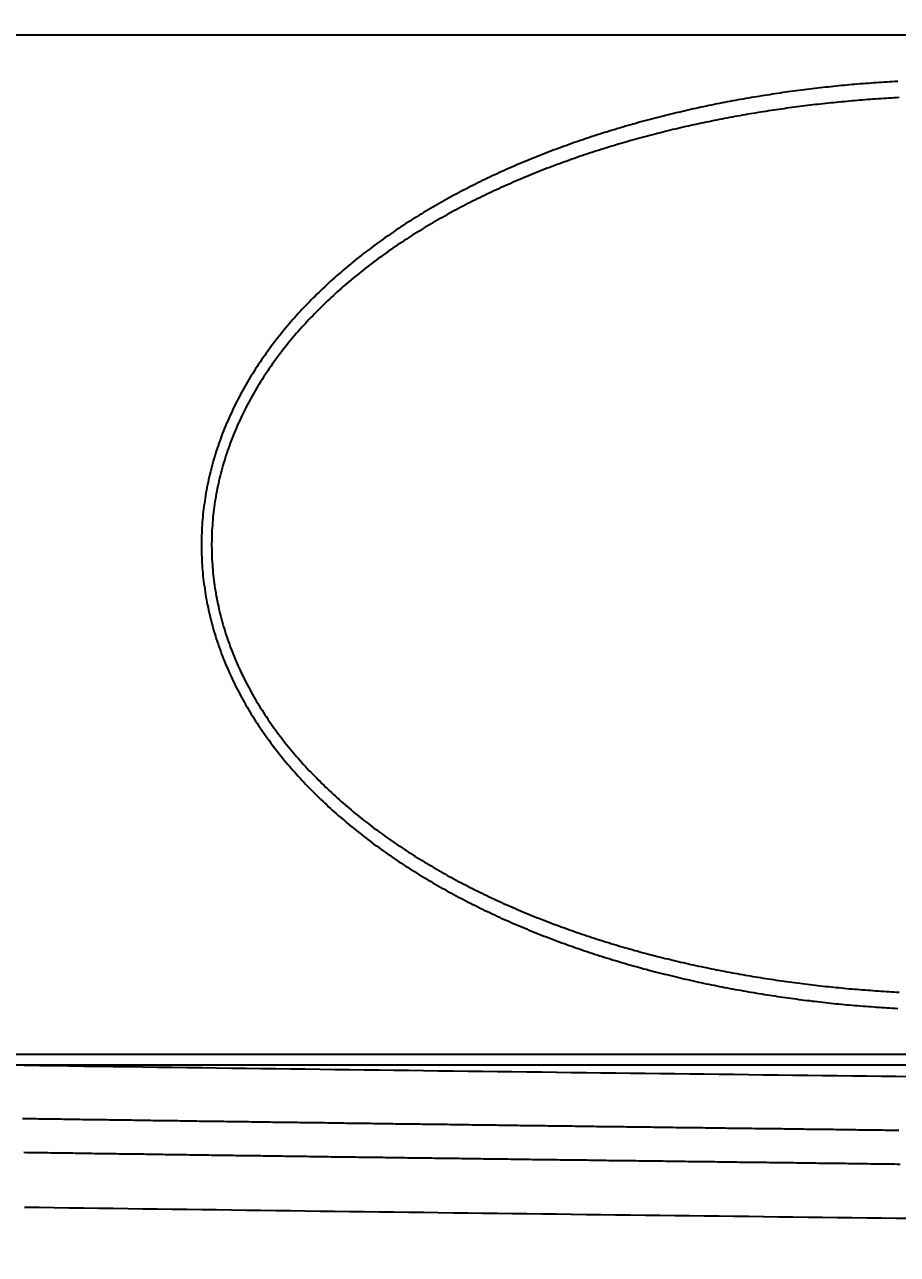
# Model space of a CAD drawing. Header units: millimetres. Extents: x 0 to 3800, y -67 to 2530.
# Drawn here: x 2312.19 to 2321.66, y 1598.87 to 1612.21 of the extents above; entities that cross this region are included whole.
import ezdxf

# ---------------------------------------------------------------- set-up
doc = ezdxf.new("R2010")
doc.units = ezdxf.units.MM
doc.layers.add('내부선 및 부속', color=4, linetype='Continuous')
doc.layers.add('치수선', color=7, linetype='Continuous')
doc.styles.add('____', font='')
doc.styles.get('____').set_extended_font_data('굴림')
doc.dimstyles.new('MSADIM', dxfattribs={"dimtxt": 33, "dimasz": 17, "dimexe": 10, "dimexo": 7.5, "dimgap": 10, "dimtad": 0, "dimtih": 1, "dimtoh": 1, "dimdec": 0, "dimzin": 1, "dimdsep": 46, "dimtxsty": '____', "dimcen": 11.25, "dimadec": 0, "dimazin": 0, "dimtfac": 1, "dimtdec": 0, "dimtix": 1, "dimtmove": 0, "dimatfit": 3, "dimfxl": 1, "dimtolj": 1, "dimtzin": 1, "dimarcsym": 0})

# ---------------------------------------------------------------- blocks, each defined once
blk = doc.blocks.new('*D52')
at = {"layer": '치수선', "color": 0, "linetype": 'Continuous', "lineweight": -2, "transparency": 16777216}
for p, q in [((2932.455, 1675.439), (2932.455, 1337.939)), ((2232.455, 1355.314), (2232.455, 1337.939)), ((2249.455, 1347.939), (2545.324, 1347.939)), ((2915.455, 1347.939), (2619.585, 1347.939))]:
    blk.add_line(p, q, dxfattribs=at)
at = {"layer": '치수선', "color": 0, "linetype": 'Continuous', "transparency": 16777216}
for points in [[(2249.455, 1350.773), (2249.455, 1345.106), (2232.455, 1347.939)], [(2915.455, 1350.773), (2915.455, 1345.106), (2932.455, 1347.939)]]:
    blk.add_solid(points, dxfattribs=at)
at = {"layer": '치수선', "color": 0, "linetype": 'Continuous', "transparency": 16777216, "insert": (2582.455, 1347.939), "char_height": 25, "attachment_point": 5, "style": '____'}
blk.add_mtext('\\A1;700', dxfattribs=at)

msp = doc.modelspace()

# ---------------------------------------------------------------- linework, layer by layer
at = {"layer": '내부선 및 부속', "linetype": 'Continuous'}
for p, q in [((2343.593, 1612.099), (2301.316, 1612.099)), ((2343.593, 1601.036), (2301.316, 1601.036)), ((2343.353, 1600.922), (2301.556, 1600.922))]:
    msp.add_line(p, q, dxfattribs=at)
at = {"layer": '내부선 및 부속', "linetype": 'Continuous', "flags": 128}
for points in [[(2321.669, 1611.597), (2321.64, 1611.595), (2321.61, 1611.593), (2321.581, 1611.592), (2321.552, 1611.59), (2321.523, 1611.588), (2321.494, 1611.586), (2321.465, 1611.584), (2321.436, 1611.582), (2321.407, 1611.58), (2321.378, 1611.578), (2321.349, 1611.576), (2321.32, 1611.574), (2321.291, 1611.571), (2321.262, 1611.569), (2321.232, 1611.567), (2321.203, 1611.564), (2321.174, 1611.562), (2321.145, 1611.559), (2321.116, 1611.556), (2321.087, 1611.554), (2321.058, 1611.551), (2321.029, 1611.548), (2321, 1611.545), (2320.971, 1611.542), (2320.942, 1611.539), (2320.913, 1611.536), (2320.884, 1611.533), (2320.855, 1611.53), (2320.826, 1611.527), (2320.797, 1611.523), (2320.768, 1611.52), (2320.74, 1611.517), (2320.711, 1611.513), (2320.682, 1611.51), (2320.653, 1611.506), (2320.624, 1611.502), (2320.595, 1611.499), (2320.566, 1611.495), (2320.537, 1611.491), (2320.508, 1611.487), (2320.479, 1611.483), (2320.451, 1611.479), (2320.422, 1611.475), (2320.393, 1611.471), (2320.364, 1611.466), (2320.335, 1611.462), (2320.306, 1611.458), (2320.278, 1611.453), (2320.249, 1611.449), (2320.22, 1611.444), (2320.191, 1611.44), (2320.162, 1611.435), (2320.134, 1611.43), (2320.105, 1611.426), (2320.076, 1611.421), (2320.047, 1611.416), (2320.019, 1611.411), (2319.99, 1611.406), (2319.961, 1611.401), (2319.933, 1611.396), (2319.904, 1611.39), (2319.875, 1611.385), (2319.847, 1611.38), (2319.818, 1611.374), (2319.789, 1611.369), (2319.761, 1611.363), (2319.732, 1611.358), (2319.704, 1611.352), (2319.675, 1611.346), (2319.646, 1611.34), (2319.618, 1611.334), (2319.589, 1611.328), (2319.561, 1611.322), (2319.561, 1611.322), (2319.532, 1611.316), (2319.504, 1611.31), (2319.475, 1611.304), (2319.447, 1611.298), (2319.418, 1611.291), (2319.39, 1611.285), (2319.362, 1611.278), (2319.333, 1611.272), (2319.305, 1611.265), (2319.276, 1611.259), (2319.248, 1611.252), (2319.22, 1611.245), (2319.191, 1611.238), (2319.163, 1611.231), (2319.135, 1611.224), (2319.107, 1611.217), (2319.078, 1611.21), (2319.05, 1611.203), (2319.022, 1611.195), (2318.994, 1611.188), (2318.966, 1611.18), (2318.937, 1611.173), (2318.909, 1611.165), (2318.881, 1611.158), (2318.853, 1611.15), (2318.825, 1611.142), (2318.797, 1611.134), (2318.769, 1611.126), (2318.741, 1611.118), (2318.713, 1611.11), (2318.685, 1611.102), (2318.657, 1611.094), (2318.629, 1611.085), (2318.601, 1611.077), (2318.573, 1611.069), (2318.545, 1611.06), (2318.517, 1611.051), (2318.49, 1611.043), (2318.462, 1611.034), (2318.434, 1611.025), (2318.406, 1611.016), (2318.378, 1611.007), (2318.351, 1610.998), (2318.323, 1610.989), (2318.295, 1610.98), (2318.268, 1610.971), (2318.24, 1610.961), (2318.213, 1610.952), (2318.185, 1610.942), (2318.157, 1610.933), (2318.13, 1610.923), (2318.102, 1610.913), (2318.075, 1610.903), (2318.048, 1610.893), (2318.02, 1610.884), (2317.993, 1610.873), (2317.965, 1610.863), (2317.938, 1610.853), (2317.911, 1610.843), (2317.884, 1610.832), (2317.856, 1610.822), (2317.829, 1610.811), (2317.802, 1610.801), (2317.775, 1610.79), (2317.748, 1610.779), (2317.721, 1610.768), (2317.694, 1610.757), (2317.667, 1610.746), (2317.64, 1610.735), (2317.613, 1610.724), (2317.586, 1610.713), (2317.559, 1610.701), (2317.532, 1610.69), (2317.506, 1610.678), (2317.479, 1610.667), (2317.452, 1610.655), (2317.426, 1610.643), (2317.399, 1610.631), (2317.372, 1610.619), (2317.346, 1610.607), (2317.319, 1610.595), (2317.293, 1610.583), (2317.266, 1610.571), (2317.24, 1610.558), (2317.214, 1610.546), (2317.187, 1610.533), (2317.161, 1610.52), (2317.135, 1610.508), (2317.109, 1610.495), (2317.083, 1610.482), (2317.057, 1610.469), (2317.031, 1610.456), (2317.005, 1610.442), (2316.979, 1610.429), (2316.953, 1610.416), (2316.927, 1610.402), (2316.901, 1610.389), (2316.875, 1610.375), (2316.85, 1610.361), (2316.824, 1610.347), (2316.824, 1610.347), (2316.798, 1610.333), (2316.773, 1610.319), (2316.747, 1610.305), (2316.722, 1610.291), (2316.696, 1610.277), (2316.671, 1610.262), (2316.646, 1610.248), (2316.621, 1610.233), (2316.595, 1610.218), (2316.57, 1610.203), (2316.545, 1610.188), (2316.52, 1610.173), (2316.495, 1610.158), (2316.47, 1610.143), (2316.446, 1610.128), (2316.421, 1610.112), (2316.396, 1610.097), (2316.371, 1610.081), (2316.347, 1610.065), (2316.322, 1610.05), (2316.298, 1610.034), (2316.274, 1610.018), (2316.249, 1610.001), (2316.225, 1609.985), (2316.201, 1609.969), (2316.177, 1609.952), (2316.153, 1609.936), (2316.129, 1609.919), (2316.105, 1609.902), (2316.081, 1609.885), (2316.057, 1609.868), (2316.034, 1609.851), (2316.01, 1609.834), (2315.986, 1609.817), (2315.963, 1609.799), (2315.94, 1609.782), (2315.916, 1609.764), (2315.893, 1609.747), (2315.87, 1609.729), (2315.847, 1609.711), (2315.824, 1609.693), (2315.801, 1609.674), (2315.778, 1609.656), (2315.755, 1609.638), (2315.733, 1609.619), (2315.71, 1609.601), (2315.688, 1609.582), (2315.666, 1609.563), (2315.643, 1609.544), (2315.621, 1609.525), (2315.599, 1609.506), (2315.577, 1609.487), (2315.555, 1609.467), (2315.533, 1609.448), (2315.512, 1609.428), (2315.49, 1609.409), (2315.469, 1609.389), (2315.448, 1609.369), (2315.426, 1609.349), (2315.405, 1609.329), (2315.384, 1609.308), (2315.363, 1609.288), (2315.343, 1609.267), (2315.322, 1609.247), (2315.301, 1609.226), (2315.281, 1609.205), (2315.261, 1609.184), (2315.24, 1609.163), (2315.22, 1609.142), (2315.2, 1609.121), (2315.181, 1609.099), (2315.161, 1609.078), (2315.141, 1609.056), (2315.122, 1609.035), (2315.103, 1609.013), (2315.083, 1608.991), (2315.064, 1608.969), (2315.045, 1608.946), (2315.027, 1608.924), (2315.008, 1608.902), (2314.989, 1608.879), (2314.971, 1608.856), (2314.953, 1608.834), (2314.935, 1608.811), (2314.917, 1608.788), (2314.899, 1608.765), (2314.881, 1608.741), (2314.864, 1608.718), (2314.847, 1608.695), (2314.829, 1608.671), (2314.812, 1608.647), (2314.796, 1608.624), (2314.779, 1608.6), (2314.762, 1608.576), (2314.746, 1608.552), (2314.73, 1608.527), (2314.714, 1608.503), (2314.698, 1608.479), (2314.682, 1608.454), (2314.667, 1608.429), (2314.667, 1608.429), (2314.651, 1608.405), (2314.636, 1608.38), (2314.621, 1608.355), (2314.606, 1608.33), (2314.592, 1608.304), (2314.577, 1608.279), (2314.563, 1608.254), (2314.549, 1608.228), (2314.535, 1608.202), (2314.521, 1608.177), (2314.508, 1608.151), (2314.494, 1608.125), (2314.481, 1608.099), (2314.468, 1608.073), (2314.455, 1608.046), (2314.443, 1608.02), (2314.431, 1607.994), (2314.418, 1607.967), (2314.407, 1607.94), (2314.395, 1607.914), (2314.383, 1607.887), (2314.372, 1607.86), (2314.361, 1607.833), (2314.35, 1607.806), (2314.339, 1607.779), (2314.329, 1607.752), (2314.319, 1607.724), (2314.309, 1607.697), (2314.299, 1607.669), (2314.29, 1607.642), (2314.28, 1607.614), (2314.271, 1607.586), (2314.262, 1607.558), (2314.254, 1607.531), (2314.245, 1607.503), (2314.237, 1607.475), (2314.229, 1607.447), (2314.222, 1607.418), (2314.214, 1607.39), (2314.207, 1607.362), (2314.2, 1607.334), (2314.194, 1607.305), (2314.187, 1607.277), (2314.181, 1607.248), (2314.175, 1607.22), (2314.169, 1607.191), (2314.164, 1607.162), (2314.159, 1607.134), (2314.154, 1607.105), (2314.149, 1607.076), (2314.145, 1607.047), (2314.141, 1607.018), (2314.137, 1606.989), (2314.133, 1606.96), (2314.13, 1606.931), (2314.126, 1606.902), (2314.124, 1606.873), (2314.121, 1606.844), (2314.119, 1606.815), (2314.116, 1606.786), (2314.115, 1606.757), (2314.113, 1606.728), (2314.112, 1606.699), (2314.111, 1606.669), (2314.11, 1606.64), (2314.109, 1606.611), (2314.109, 1606.582), (2314.109, 1606.553), (2314.109, 1606.524), (2314.11, 1606.494), (2314.111, 1606.465), (2314.112, 1606.436), (2314.113, 1606.407), (2314.115, 1606.378), (2314.116, 1606.349), (2314.119, 1606.32), (2314.121, 1606.29), (2314.124, 1606.261), (2314.126, 1606.232), (2314.13, 1606.203), (2314.133, 1606.174), (2314.137, 1606.145), (2314.141, 1606.116), (2314.145, 1606.088), (2314.149, 1606.059), (2314.154, 1606.03), (2314.159, 1606.001), (2314.164, 1605.972), (2314.169, 1605.944), (2314.175, 1605.915), (2314.181, 1605.887), (2314.187, 1605.858), (2314.194, 1605.83), (2314.2, 1605.801), (2314.207, 1605.773), (2314.214, 1605.745), (2314.222, 1605.716), (2314.229, 1605.688), (2314.237, 1605.66), (2314.245, 1605.632), (2314.245, 1605.632), (2314.254, 1605.604), (2314.262, 1605.576), (2314.271, 1605.548), (2314.28, 1605.521), (2314.29, 1605.493), (2314.299, 1605.465), (2314.309, 1605.438), (2314.319, 1605.411), (2314.329, 1605.383), (2314.339, 1605.356), (2314.35, 1605.329), (2314.361, 1605.302), (2314.372, 1605.275), (2314.383, 1605.248), (2314.395, 1605.221), (2314.407, 1605.194), (2314.418, 1605.168), (2314.431, 1605.141), (2314.443, 1605.115), (2314.455, 1605.088), (2314.468, 1605.062), (2314.481, 1605.036), (2314.494, 1605.01), (2314.508, 1604.984), (2314.521, 1604.958), (2314.535, 1604.932), (2314.549, 1604.907), (2314.563, 1604.881), (2314.577, 1604.856), (2314.592, 1604.83), (2314.606, 1604.805), (2314.621, 1604.78), (2314.636, 1604.755), (2314.651, 1604.73), (2314.667, 1604.705), (2314.682, 1604.681), (2314.698, 1604.656), (2314.714, 1604.632), (2314.73, 1604.607), (2314.746, 1604.583), (2314.762, 1604.559), (2314.779, 1604.535), (2314.796, 1604.511), (2314.812, 1604.487), (2314.829, 1604.464), (2314.847, 1604.44), (2314.864, 1604.417), (2314.881, 1604.393), (2314.899, 1604.37), (2314.917, 1604.347), (2314.935, 1604.324), (2314.953, 1604.301), (2314.971, 1604.278), (2314.989, 1604.256), (2315.008, 1604.233), (2315.027, 1604.211), (2315.045, 1604.188), (2315.064, 1604.166), (2315.083, 1604.144), (2315.103, 1604.122), (2315.122, 1604.1), (2315.141, 1604.078), (2315.161, 1604.057), (2315.181, 1604.035), (2315.2, 1604.014), (2315.22, 1603.993), (2315.24, 1603.971), (2315.261, 1603.95), (2315.281, 1603.929), (2315.301, 1603.909), (2315.322, 1603.888), (2315.343, 1603.867), (2315.363, 1603.847), (2315.384, 1603.826), (2315.405, 1603.806), (2315.426, 1603.786), (2315.448, 1603.766), (2315.469, 1603.746), (2315.49, 1603.726), (2315.512, 1603.706), (2315.533, 1603.687), (2315.555, 1603.667), (2315.577, 1603.648), (2315.599, 1603.629), (2315.621, 1603.61), (2315.643, 1603.59), (2315.666, 1603.572), (2315.688, 1603.553), (2315.71, 1603.534), (2315.733, 1603.515), (2315.755, 1603.497), (2315.778, 1603.478), (2315.801, 1603.46), (2315.824, 1603.442), (2315.847, 1603.424), (2315.87, 1603.406), (2315.893, 1603.388), (2315.916, 1603.37), (2315.94, 1603.353), (2315.963, 1603.335), (2315.963, 1603.335), (2315.986, 1603.318), (2316.01, 1603.301), (2316.034, 1603.283), (2316.057, 1603.266), (2316.081, 1603.249), (2316.105, 1603.232), (2316.129, 1603.216), (2316.153, 1603.199), (2316.177, 1603.182), (2316.201, 1603.166), (2316.225, 1603.15), (2316.249, 1603.133), (2316.274, 1603.117), (2316.298, 1603.101), (2316.322, 1603.085), (2316.347, 1603.069), (2316.371, 1603.054), (2316.396, 1603.038), (2316.421, 1603.022), (2316.446, 1603.007), (2316.47, 1602.992), (2316.495, 1602.976), (2316.52, 1602.961), (2316.545, 1602.946), (2316.57, 1602.931), (2316.595, 1602.917), (2316.621, 1602.902), (2316.646, 1602.887), (2316.671, 1602.873), (2316.696, 1602.858), (2316.722, 1602.844), (2316.747, 1602.83), (2316.773, 1602.815), (2316.798, 1602.801), (2316.824, 1602.787), (2316.85, 1602.774), (2316.875, 1602.76), (2316.901, 1602.746), (2316.927, 1602.733), (2316.953, 1602.719), (2316.979, 1602.706), (2317.005, 1602.692), (2317.031, 1602.679), (2317.057, 1602.666), (2317.083, 1602.653), (2317.109, 1602.64), (2317.135, 1602.627), (2317.161, 1602.614), (2317.187, 1602.602), (2317.214, 1602.589), (2317.24, 1602.577), (2317.266, 1602.564), (2317.293, 1602.552), (2317.319, 1602.54), (2317.346, 1602.527), (2317.372, 1602.515), (2317.399, 1602.503), (2317.426, 1602.492), (2317.452, 1602.48), (2317.479, 1602.468), (2317.506, 1602.456), (2317.532, 1602.445), (2317.559, 1602.433), (2317.586, 1602.422), (2317.613, 1602.411), (2317.64, 1602.4), (2317.667, 1602.388), (2317.694, 1602.377), (2317.721, 1602.366), (2317.748, 1602.355), (2317.775, 1602.345), (2317.802, 1602.334), (2317.829, 1602.323), (2317.856, 1602.313), (2317.884, 1602.302), (2317.911, 1602.292), (2317.938, 1602.282), (2317.965, 1602.271), (2317.993, 1602.261), (2318.02, 1602.251), (2318.048, 1602.241), (2318.075, 1602.231), (2318.102, 1602.221), (2318.13, 1602.212), (2318.157, 1602.202), (2318.185, 1602.192), (2318.213, 1602.183), (2318.24, 1602.173), (2318.268, 1602.164), (2318.295, 1602.155), (2318.323, 1602.146), (2318.351, 1602.136), (2318.378, 1602.127), (2318.406, 1602.118), (2318.434, 1602.11), (2318.462, 1602.101), (2318.49, 1602.092), (2318.517, 1602.083), (2318.545, 1602.075), (2318.573, 1602.066), (2318.573, 1602.066), (2318.601, 1602.058), (2318.629, 1602.049), (2318.657, 1602.041), (2318.685, 1602.033), (2318.713, 1602.025), (2318.741, 1602.016), (2318.769, 1602.008), (2318.797, 1602), (2318.825, 1601.993), (2318.853, 1601.985), (2318.881, 1601.977), (2318.909, 1601.969), (2318.937, 1601.962), (2318.966, 1601.954), (2318.994, 1601.947), (2319.022, 1601.939), (2319.05, 1601.932), (2319.078, 1601.925), (2319.107, 1601.918), (2319.135, 1601.911), (2319.163, 1601.904), (2319.191, 1601.897), (2319.22, 1601.89), (2319.248, 1601.883), (2319.276, 1601.876), (2319.305, 1601.869), (2319.333, 1601.863), (2319.362, 1601.856), (2319.39, 1601.85), (2319.418, 1601.843), (2319.447, 1601.837), (2319.475, 1601.831), (2319.504, 1601.824), (2319.532, 1601.818), (2319.561, 1601.812), (2319.589, 1601.806), (2319.618, 1601.8), (2319.646, 1601.794), (2319.675, 1601.789), (2319.704, 1601.783), (2319.732, 1601.777), (2319.761, 1601.772), (2319.789, 1601.766), (2319.818, 1601.76), (2319.847, 1601.755), (2319.875, 1601.75), (2319.904, 1601.744), (2319.933, 1601.739), (2319.961, 1601.734), (2319.99, 1601.729), (2320.019, 1601.724), (2320.047, 1601.719), (2320.076, 1601.714), (2320.105, 1601.709), (2320.134, 1601.704), (2320.162, 1601.7), (2320.191, 1601.695), (2320.22, 1601.69), (2320.249, 1601.686), (2320.278, 1601.681), (2320.306, 1601.677), (2320.335, 1601.673), (2320.364, 1601.668), (2320.393, 1601.664), (2320.422, 1601.66), (2320.451, 1601.656), (2320.479, 1601.652), (2320.508, 1601.648), (2320.537, 1601.644), (2320.566, 1601.64), (2320.595, 1601.636), (2320.624, 1601.632), (2320.653, 1601.629), (2320.682, 1601.625), (2320.711, 1601.622), (2320.74, 1601.618), (2320.768, 1601.615), (2320.797, 1601.611), (2320.826, 1601.608), (2320.855, 1601.605), (2320.884, 1601.602), (2320.913, 1601.598), (2320.942, 1601.595), (2320.971, 1601.592), (2321, 1601.589), (2321.029, 1601.587), (2321.058, 1601.584), (2321.087, 1601.581), (2321.116, 1601.578), (2321.145, 1601.576), (2321.174, 1601.573), (2321.203, 1601.57), (2321.232, 1601.568), (2321.262, 1601.566), (2321.291, 1601.563), (2321.32, 1601.561), (2321.349, 1601.559), (2321.378, 1601.557), (2321.407, 1601.554), (2321.436, 1601.552), (2321.436, 1601.552), (2321.465, 1601.55), (2321.494, 1601.548), (2321.523, 1601.547), (2321.552, 1601.545), (2321.581, 1601.543), (2321.61, 1601.541), (2321.64, 1601.54), (2321.669, 1601.538)], [(2321.684, 1611.421), (2321.656, 1611.419), (2321.627, 1611.418), (2321.599, 1611.416), (2321.57, 1611.414), (2321.542, 1611.413), (2321.513, 1611.411), (2321.485, 1611.409), (2321.456, 1611.407), (2321.428, 1611.405), (2321.399, 1611.403), (2321.371, 1611.401), (2321.342, 1611.399), (2321.314, 1611.397), (2321.285, 1611.395), (2321.257, 1611.392), (2321.229, 1611.39), (2321.2, 1611.388), (2321.172, 1611.385), (2321.143, 1611.383), (2321.115, 1611.38), (2321.086, 1611.377), (2321.058, 1611.375), (2321.029, 1611.372), (2321.001, 1611.369), (2320.973, 1611.366), (2320.944, 1611.363), (2320.916, 1611.361), (2320.887, 1611.357), (2320.859, 1611.354), (2320.831, 1611.351), (2320.802, 1611.348), (2320.774, 1611.345), (2320.745, 1611.342), (2320.717, 1611.338), (2320.689, 1611.335), (2320.66, 1611.331), (2320.632, 1611.328), (2320.604, 1611.324), (2320.575, 1611.32), (2320.547, 1611.317), (2320.519, 1611.313), (2320.49, 1611.309), (2320.462, 1611.305), (2320.434, 1611.301), (2320.406, 1611.297), (2320.377, 1611.293), (2320.349, 1611.289), (2320.321, 1611.285), (2320.293, 1611.281), (2320.264, 1611.276), (2320.236, 1611.272), (2320.208, 1611.268), (2320.18, 1611.263), (2320.152, 1611.258), (2320.123, 1611.254), (2320.095, 1611.249), (2320.067, 1611.244), (2320.039, 1611.24), (2320.011, 1611.235), (2319.983, 1611.23), (2319.954, 1611.225), (2319.926, 1611.22), (2319.898, 1611.215), (2319.87, 1611.21), (2319.842, 1611.204), (2319.814, 1611.199), (2319.786, 1611.194), (2319.758, 1611.188), (2319.73, 1611.183), (2319.702, 1611.177), (2319.674, 1611.172), (2319.646, 1611.166), (2319.618, 1611.16), (2319.618, 1611.16), (2319.59, 1611.155), (2319.562, 1611.149), (2319.534, 1611.143), (2319.506, 1611.137), (2319.478, 1611.131), (2319.45, 1611.125), (2319.422, 1611.119), (2319.395, 1611.112), (2319.367, 1611.106), (2319.339, 1611.1), (2319.311, 1611.093), (2319.283, 1611.087), (2319.255, 1611.08), (2319.228, 1611.074), (2319.2, 1611.067), (2319.172, 1611.06), (2319.144, 1611.054), (2319.117, 1611.047), (2319.089, 1611.04), (2319.061, 1611.033), (2319.034, 1611.026), (2319.006, 1611.018), (2318.978, 1611.011), (2318.951, 1611.004), (2318.923, 1610.997), (2318.895, 1610.989), (2318.868, 1610.982), (2318.84, 1610.974), (2318.813, 1610.966), (2318.785, 1610.959), (2318.758, 1610.951), (2318.73, 1610.943), (2318.703, 1610.935), (2318.675, 1610.927), (2318.648, 1610.919), (2318.621, 1610.911), (2318.593, 1610.903), (2318.566, 1610.895), (2318.539, 1610.886), (2318.511, 1610.878), (2318.484, 1610.869), (2318.457, 1610.861), (2318.43, 1610.852), (2318.402, 1610.844), (2318.375, 1610.835), (2318.348, 1610.826), (2318.321, 1610.817), (2318.294, 1610.808), (2318.267, 1610.799), (2318.24, 1610.79), (2318.213, 1610.781), (2318.186, 1610.771), (2318.159, 1610.762), (2318.132, 1610.753), (2318.105, 1610.743), (2318.078, 1610.733), (2318.051, 1610.724), (2318.024, 1610.714), (2317.997, 1610.704), (2317.97, 1610.694), (2317.944, 1610.684), (2317.917, 1610.674), (2317.89, 1610.664), (2317.863, 1610.654), (2317.837, 1610.644), (2317.81, 1610.633), (2317.784, 1610.623), (2317.757, 1610.612), (2317.73, 1610.602), (2317.704, 1610.591), (2317.677, 1610.58), (2317.651, 1610.57), (2317.625, 1610.559), (2317.598, 1610.548), (2317.572, 1610.536), (2317.546, 1610.525), (2317.519, 1610.514), (2317.493, 1610.503), (2317.467, 1610.491), (2317.441, 1610.48), (2317.415, 1610.468), (2317.389, 1610.457), (2317.363, 1610.445), (2317.337, 1610.433), (2317.311, 1610.421), (2317.285, 1610.409), (2317.259, 1610.397), (2317.233, 1610.385), (2317.207, 1610.372), (2317.181, 1610.36), (2317.156, 1610.348), (2317.13, 1610.335), (2317.104, 1610.323), (2317.079, 1610.31), (2317.053, 1610.297), (2317.028, 1610.284), (2317.002, 1610.271), (2316.977, 1610.258), (2316.951, 1610.245), (2316.926, 1610.232), (2316.926, 1610.232), (2316.901, 1610.218), (2316.876, 1610.205), (2316.85, 1610.191), (2316.825, 1610.178), (2316.8, 1610.164), (2316.775, 1610.15), (2316.75, 1610.136), (2316.725, 1610.122), (2316.7, 1610.108), (2316.676, 1610.094), (2316.651, 1610.08), (2316.626, 1610.065), (2316.602, 1610.051), (2316.577, 1610.036), (2316.552, 1610.022), (2316.528, 1610.007), (2316.504, 1609.992), (2316.479, 1609.977), (2316.455, 1609.962), (2316.431, 1609.947), (2316.406, 1609.932), (2316.382, 1609.916), (2316.358, 1609.901), (2316.334, 1609.885), (2316.31, 1609.87), (2316.287, 1609.854), (2316.263, 1609.838), (2316.239, 1609.822), (2316.215, 1609.806), (2316.192, 1609.79), (2316.168, 1609.774), (2316.145, 1609.757), (2316.121, 1609.741), (2316.098, 1609.724), (2316.075, 1609.707), (2316.052, 1609.691), (2316.028, 1609.674), (2316.005, 1609.657), (2315.982, 1609.639), (2315.96, 1609.622), (2315.937, 1609.605), (2315.914, 1609.587), (2315.891, 1609.57), (2315.869, 1609.552), (2315.846, 1609.534), (2315.824, 1609.517), (2315.802, 1609.499), (2315.78, 1609.481), (2315.758, 1609.462), (2315.736, 1609.444), (2315.714, 1609.426), (2315.692, 1609.407), (2315.67, 1609.388), (2315.648, 1609.37), (2315.627, 1609.351), (2315.605, 1609.332), (2315.584, 1609.313), (2315.563, 1609.294), (2315.542, 1609.274), (2315.521, 1609.255), (2315.5, 1609.235), (2315.479, 1609.216), (2315.458, 1609.196), (2315.438, 1609.176), (2315.417, 1609.156), (2315.397, 1609.136), (2315.377, 1609.116), (2315.357, 1609.096), (2315.337, 1609.075), (2315.317, 1609.055), (2315.297, 1609.034), (2315.277, 1609.013), (2315.258, 1608.992), (2315.238, 1608.971), (2315.219, 1608.95), (2315.2, 1608.929), (2315.181, 1608.908), (2315.162, 1608.886), (2315.143, 1608.865), (2315.125, 1608.843), (2315.106, 1608.821), (2315.088, 1608.799), (2315.07, 1608.777), (2315.052, 1608.755), (2315.034, 1608.733), (2315.016, 1608.711), (2314.998, 1608.688), (2314.981, 1608.666), (2314.963, 1608.643), (2314.946, 1608.62), (2314.929, 1608.597), (2314.912, 1608.574), (2314.895, 1608.551), (2314.879, 1608.528), (2314.862, 1608.504), (2314.846, 1608.481), (2314.83, 1608.457), (2314.814, 1608.433), (2314.798, 1608.41), (2314.783, 1608.386), (2314.783, 1608.386), (2314.767, 1608.362), (2314.752, 1608.337), (2314.737, 1608.313), (2314.722, 1608.289), (2314.707, 1608.264), (2314.693, 1608.24), (2314.679, 1608.215), (2314.664, 1608.19), (2314.65, 1608.165), (2314.637, 1608.14), (2314.623, 1608.115), (2314.61, 1608.09), (2314.596, 1608.064), (2314.583, 1608.039), (2314.57, 1608.013), (2314.558, 1607.988), (2314.545, 1607.962), (2314.533, 1607.936), (2314.521, 1607.91), (2314.509, 1607.884), (2314.498, 1607.858), (2314.486, 1607.832), (2314.475, 1607.806), (2314.464, 1607.779), (2314.454, 1607.753), (2314.443, 1607.726), (2314.433, 1607.699), (2314.423, 1607.673), (2314.413, 1607.646), (2314.403, 1607.619), (2314.394, 1607.592), (2314.385, 1607.565), (2314.376, 1607.538), (2314.367, 1607.51), (2314.359, 1607.483), (2314.35, 1607.456), (2314.342, 1607.428), (2314.335, 1607.401), (2314.327, 1607.373), (2314.32, 1607.345), (2314.313, 1607.318), (2314.306, 1607.29), (2314.3, 1607.262), (2314.293, 1607.234), (2314.287, 1607.206), (2314.281, 1607.178), (2314.276, 1607.15), (2314.271, 1607.122), (2314.266, 1607.094), (2314.261, 1607.066), (2314.256, 1607.037), (2314.252, 1607.009), (2314.248, 1606.981), (2314.245, 1606.952), (2314.241, 1606.924), (2314.238, 1606.896), (2314.235, 1606.867), (2314.232, 1606.839), (2314.23, 1606.81), (2314.228, 1606.782), (2314.226, 1606.753), (2314.224, 1606.725), (2314.223, 1606.696), (2314.222, 1606.667), (2314.221, 1606.639), (2314.221, 1606.61), (2314.22, 1606.582), (2314.22, 1606.553), (2314.221, 1606.524), (2314.221, 1606.496), (2314.222, 1606.467), (2314.223, 1606.439), (2314.224, 1606.41), (2314.226, 1606.382), (2314.228, 1606.353), (2314.23, 1606.324), (2314.232, 1606.296), (2314.235, 1606.268), (2314.238, 1606.239), (2314.241, 1606.211), (2314.245, 1606.182), (2314.248, 1606.154), (2314.252, 1606.126), (2314.256, 1606.097), (2314.261, 1606.069), (2314.266, 1606.041), (2314.271, 1606.013), (2314.276, 1605.985), (2314.281, 1605.956), (2314.287, 1605.928), (2314.293, 1605.901), (2314.3, 1605.873), (2314.306, 1605.845), (2314.313, 1605.817), (2314.32, 1605.789), (2314.327, 1605.762), (2314.335, 1605.734), (2314.342, 1605.706), (2314.35, 1605.679), (2314.359, 1605.652), (2314.359, 1605.652), (2314.367, 1605.624), (2314.376, 1605.597), (2314.385, 1605.57), (2314.394, 1605.543), (2314.403, 1605.516), (2314.413, 1605.489), (2314.423, 1605.462), (2314.433, 1605.435), (2314.443, 1605.409), (2314.454, 1605.382), (2314.464, 1605.356), (2314.475, 1605.329), (2314.486, 1605.303), (2314.498, 1605.277), (2314.509, 1605.25), (2314.521, 1605.224), (2314.533, 1605.198), (2314.545, 1605.173), (2314.558, 1605.147), (2314.57, 1605.121), (2314.583, 1605.096), (2314.596, 1605.07), (2314.61, 1605.045), (2314.623, 1605.02), (2314.637, 1604.995), (2314.65, 1604.97), (2314.664, 1604.945), (2314.679, 1604.92), (2314.693, 1604.895), (2314.707, 1604.87), (2314.722, 1604.846), (2314.737, 1604.822), (2314.752, 1604.797), (2314.767, 1604.773), (2314.783, 1604.749), (2314.798, 1604.725), (2314.814, 1604.701), (2314.83, 1604.678), (2314.846, 1604.654), (2314.862, 1604.63), (2314.879, 1604.607), (2314.895, 1604.584), (2314.912, 1604.561), (2314.929, 1604.538), (2314.946, 1604.515), (2314.963, 1604.492), (2314.981, 1604.469), (2314.998, 1604.447), (2315.016, 1604.424), (2315.034, 1604.402), (2315.052, 1604.379), (2315.07, 1604.357), (2315.088, 1604.335), (2315.106, 1604.313), (2315.125, 1604.292), (2315.143, 1604.27), (2315.162, 1604.248), (2315.181, 1604.227), (2315.2, 1604.206), (2315.219, 1604.184), (2315.238, 1604.163), (2315.258, 1604.142), (2315.277, 1604.121), (2315.297, 1604.101), (2315.317, 1604.08), (2315.337, 1604.06), (2315.357, 1604.039), (2315.377, 1604.019), (2315.397, 1603.999), (2315.417, 1603.979), (2315.438, 1603.959), (2315.458, 1603.939), (2315.479, 1603.919), (2315.5, 1603.899), (2315.521, 1603.88), (2315.542, 1603.86), (2315.563, 1603.841), (2315.584, 1603.822), (2315.605, 1603.803), (2315.627, 1603.784), (2315.648, 1603.765), (2315.67, 1603.746), (2315.692, 1603.728), (2315.714, 1603.709), (2315.736, 1603.691), (2315.758, 1603.672), (2315.78, 1603.654), (2315.802, 1603.636), (2315.824, 1603.618), (2315.846, 1603.6), (2315.869, 1603.582), (2315.891, 1603.565), (2315.914, 1603.547), (2315.937, 1603.53), (2315.96, 1603.512), (2315.982, 1603.495), (2316.005, 1603.478), (2316.028, 1603.461), (2316.052, 1603.444), (2316.075, 1603.427), (2316.075, 1603.427), (2316.098, 1603.411), (2316.121, 1603.394), (2316.145, 1603.378), (2316.168, 1603.361), (2316.192, 1603.345), (2316.215, 1603.329), (2316.239, 1603.313), (2316.263, 1603.297), (2316.287, 1603.281), (2316.31, 1603.265), (2316.334, 1603.249), (2316.358, 1603.234), (2316.382, 1603.218), (2316.406, 1603.203), (2316.431, 1603.188), (2316.455, 1603.173), (2316.479, 1603.157), (2316.504, 1603.143), (2316.528, 1603.128), (2316.552, 1603.113), (2316.577, 1603.098), (2316.602, 1603.084), (2316.626, 1603.069), (2316.651, 1603.055), (2316.676, 1603.041), (2316.7, 1603.026), (2316.725, 1603.012), (2316.75, 1602.998), (2316.775, 1602.984), (2316.8, 1602.971), (2316.825, 1602.957), (2316.85, 1602.943), (2316.876, 1602.93), (2316.901, 1602.916), (2316.926, 1602.903), (2316.951, 1602.89), (2316.977, 1602.877), (2317.002, 1602.864), (2317.028, 1602.851), (2317.053, 1602.838), (2317.079, 1602.825), (2317.104, 1602.812), (2317.13, 1602.8), (2317.156, 1602.787), (2317.181, 1602.775), (2317.207, 1602.762), (2317.233, 1602.75), (2317.259, 1602.738), (2317.285, 1602.726), (2317.311, 1602.714), (2317.337, 1602.702), (2317.363, 1602.69), (2317.389, 1602.678), (2317.415, 1602.666), (2317.441, 1602.655), (2317.467, 1602.643), (2317.493, 1602.632), (2317.519, 1602.621), (2317.546, 1602.609), (2317.572, 1602.598), (2317.598, 1602.587), (2317.625, 1602.576), (2317.651, 1602.565), (2317.677, 1602.554), (2317.704, 1602.544), (2317.73, 1602.533), (2317.757, 1602.522), (2317.784, 1602.512), (2317.81, 1602.501), (2317.837, 1602.491), (2317.863, 1602.481), (2317.89, 1602.47), (2317.917, 1602.46), (2317.944, 1602.45), (2317.97, 1602.44), (2317.997, 1602.43), (2318.024, 1602.421), (2318.051, 1602.411), (2318.078, 1602.401), (2318.105, 1602.392), (2318.132, 1602.382), (2318.159, 1602.373), (2318.186, 1602.363), (2318.213, 1602.354), (2318.24, 1602.345), (2318.267, 1602.336), (2318.294, 1602.327), (2318.321, 1602.318), (2318.348, 1602.309), (2318.375, 1602.3), (2318.402, 1602.291), (2318.43, 1602.282), (2318.457, 1602.274), (2318.484, 1602.265), (2318.511, 1602.257), (2318.539, 1602.248), (2318.566, 1602.24), (2318.593, 1602.232), (2318.621, 1602.224), (2318.648, 1602.215), (2318.648, 1602.215), (2318.675, 1602.207), (2318.703, 1602.199), (2318.73, 1602.192), (2318.758, 1602.184), (2318.785, 1602.176), (2318.813, 1602.168), (2318.84, 1602.161), (2318.868, 1602.153), (2318.895, 1602.146), (2318.923, 1602.138), (2318.951, 1602.131), (2318.978, 1602.123), (2319.006, 1602.116), (2319.034, 1602.109), (2319.061, 1602.102), (2319.089, 1602.095), (2319.117, 1602.088), (2319.144, 1602.081), (2319.172, 1602.074), (2319.2, 1602.068), (2319.228, 1602.061), (2319.255, 1602.054), (2319.283, 1602.048), (2319.311, 1602.041), (2319.339, 1602.035), (2319.367, 1602.028), (2319.395, 1602.022), (2319.422, 1602.016), (2319.45, 1602.01), (2319.478, 1602.004), (2319.506, 1601.998), (2319.534, 1601.992), (2319.562, 1601.986), (2319.59, 1601.98), (2319.618, 1601.974), (2319.646, 1601.968), (2319.674, 1601.963), (2319.702, 1601.957), (2319.73, 1601.952), (2319.758, 1601.946), (2319.786, 1601.941), (2319.814, 1601.936), (2319.842, 1601.93), (2319.87, 1601.925), (2319.898, 1601.92), (2319.926, 1601.915), (2319.954, 1601.91), (2319.983, 1601.905), (2320.011, 1601.9), (2320.039, 1601.895), (2320.067, 1601.89), (2320.095, 1601.885), (2320.123, 1601.881), (2320.152, 1601.876), (2320.18, 1601.872), (2320.208, 1601.867), (2320.236, 1601.863), (2320.264, 1601.858), (2320.293, 1601.854), (2320.321, 1601.85), (2320.349, 1601.846), (2320.377, 1601.842), (2320.406, 1601.837), (2320.434, 1601.833), (2320.462, 1601.829), (2320.49, 1601.826), (2320.519, 1601.822), (2320.547, 1601.818), (2320.575, 1601.814), (2320.604, 1601.811), (2320.632, 1601.807), (2320.66, 1601.803), (2320.689, 1601.8), (2320.717, 1601.797), (2320.745, 1601.793), (2320.774, 1601.79), (2320.802, 1601.787), (2320.831, 1601.783), (2320.859, 1601.78), (2320.887, 1601.777), (2320.916, 1601.774), (2320.944, 1601.771), (2320.973, 1601.768), (2321.001, 1601.765), (2321.029, 1601.763), (2321.058, 1601.76), (2321.086, 1601.757), (2321.115, 1601.755), (2321.143, 1601.752), (2321.172, 1601.75), (2321.2, 1601.747), (2321.229, 1601.745), (2321.257, 1601.742), (2321.285, 1601.74), (2321.314, 1601.738), (2321.342, 1601.736), (2321.371, 1601.734), (2321.399, 1601.731), (2321.428, 1601.729), (2321.456, 1601.727), (2321.456, 1601.727), (2321.485, 1601.726), (2321.513, 1601.724), (2321.542, 1601.722), (2321.57, 1601.72), (2321.599, 1601.719), (2321.627, 1601.717), (2321.656, 1601.715), (2321.684, 1601.714)], [(2312.168, 1600.344), (2312.197, 1600.344), (2312.227, 1600.343), (2312.257, 1600.343), (2312.286, 1600.342), (2312.316, 1600.342), (2312.345, 1600.341), (2312.375, 1600.341), (2312.404, 1600.341), (2312.434, 1600.34), (2312.463, 1600.34), (2312.493, 1600.339), (2312.522, 1600.339), (2312.552, 1600.338), (2312.582, 1600.338), (2312.611, 1600.337), (2312.641, 1600.337), (2312.67, 1600.337), (2312.7, 1600.336), (2312.729, 1600.336), (2312.759, 1600.335), (2312.788, 1600.335), (2312.818, 1600.334), (2312.847, 1600.334), (2312.877, 1600.334), (2312.907, 1600.333), (2312.936, 1600.333), (2312.966, 1600.332), (2312.995, 1600.332), (2313.025, 1600.331), (2313.054, 1600.331), (2313.084, 1600.331), (2313.113, 1600.33), (2313.143, 1600.33), (2313.172, 1600.329), (2313.202, 1600.329), (2313.231, 1600.328), (2313.261, 1600.328), (2313.291, 1600.328), (2313.32, 1600.327), (2313.35, 1600.327), (2313.379, 1600.326), (2313.409, 1600.326), (2313.438, 1600.325), (2313.468, 1600.325), (2313.497, 1600.325), (2313.527, 1600.324), (2313.556, 1600.324), (2313.586, 1600.323), (2313.616, 1600.323), (2313.645, 1600.323), (2313.675, 1600.322), (2313.704, 1600.322), (2313.734, 1600.321), (2313.763, 1600.321), (2313.793, 1600.32), (2313.822, 1600.32), (2313.852, 1600.32), (2313.881, 1600.319), (2313.911, 1600.319), (2313.941, 1600.318), (2313.97, 1600.318), (2314, 1600.318), (2314.029, 1600.317), (2314.059, 1600.317), (2314.088, 1600.316), (2314.118, 1600.316), (2314.147, 1600.315), (2314.177, 1600.315), (2314.206, 1600.315), (2314.236, 1600.314), (2314.265, 1600.314), (2314.295, 1600.313), (2314.325, 1600.313), (2314.354, 1600.313), (2314.384, 1600.312), (2314.413, 1600.312), (2314.443, 1600.311), (2314.472, 1600.311), (2314.502, 1600.31), (2314.531, 1600.31), (2314.561, 1600.31), (2314.59, 1600.309), (2314.62, 1600.309), (2314.65, 1600.308), (2314.679, 1600.308), (2314.709, 1600.308), (2314.738, 1600.307), (2314.768, 1600.307), (2314.797, 1600.306), (2314.827, 1600.306), (2314.856, 1600.306), (2314.886, 1600.305), (2314.915, 1600.305), (2314.915, 1600.305), (2314.945, 1600.304), (2314.975, 1600.304), (2315.004, 1600.304), (2315.034, 1600.303), (2315.063, 1600.303), (2315.093, 1600.302), (2315.122, 1600.302), (2315.152, 1600.302), (2315.181, 1600.301), (2315.211, 1600.301), (2315.24, 1600.3), (2315.27, 1600.3), (2315.3, 1600.3), (2315.329, 1600.299), (2315.359, 1600.299), (2315.388, 1600.298), (2315.418, 1600.298), (2315.447, 1600.298), (2315.477, 1600.297), (2315.506, 1600.297), (2315.536, 1600.296), (2315.565, 1600.296), (2315.595, 1600.296), (2315.624, 1600.295), (2315.654, 1600.295), (2315.684, 1600.294), (2315.713, 1600.294), (2315.743, 1600.294), (2315.772, 1600.293), (2315.802, 1600.293), (2315.831, 1600.292), (2315.861, 1600.292), (2315.89, 1600.292), (2315.92, 1600.291), (2315.949, 1600.291), (2315.979, 1600.29), (2316.009, 1600.29), (2316.038, 1600.29), (2316.068, 1600.289), (2316.097, 1600.289), (2316.127, 1600.288), (2316.156, 1600.288), (2316.186, 1600.288), (2316.215, 1600.287), (2316.245, 1600.287), (2316.274, 1600.286), (2316.304, 1600.286), (2316.334, 1600.286), (2316.363, 1600.285), (2316.393, 1600.285), (2316.422, 1600.284), (2316.452, 1600.284), (2316.481, 1600.284), (2316.511, 1600.283), (2316.54, 1600.283), (2316.57, 1600.282), (2316.599, 1600.282), (2316.629, 1600.282), (2316.659, 1600.281), (2316.688, 1600.281), (2316.718, 1600.28), (2316.747, 1600.28), (2316.777, 1600.28), (2316.806, 1600.279), (2316.836, 1600.279), (2316.865, 1600.279), (2316.895, 1600.278), (2316.924, 1600.278), (2316.954, 1600.277), (2316.984, 1600.277), (2317.013, 1600.277), (2317.043, 1600.276), (2317.072, 1600.276), (2317.102, 1600.275), (2317.131, 1600.275), (2317.161, 1600.275), (2317.19, 1600.274), (2317.22, 1600.274), (2317.249, 1600.273), (2317.279, 1600.273), (2317.308, 1600.273), (2317.338, 1600.272), (2317.368, 1600.272), (2317.397, 1600.272), (2317.427, 1600.271), (2317.456, 1600.271), (2317.486, 1600.27), (2317.515, 1600.27), (2317.545, 1600.27), (2317.574, 1600.269), (2317.604, 1600.269), (2317.633, 1600.268), (2317.663, 1600.268), (2317.693, 1600.268), (2317.722, 1600.267), (2317.752, 1600.267), (2317.781, 1600.266), (2317.811, 1600.266), (2317.84, 1600.266), (2317.87, 1600.265), (2317.87, 1600.265), (2317.899, 1600.265), (2317.929, 1600.265), (2317.958, 1600.264), (2317.988, 1600.264), (2318.018, 1600.263), (2318.047, 1600.263), (2318.077, 1600.263), (2318.106, 1600.262), (2318.136, 1600.262), (2318.165, 1600.261), (2318.195, 1600.261), (2318.224, 1600.261), (2318.254, 1600.26), (2318.283, 1600.26), (2318.313, 1600.26), (2318.343, 1600.259), (2318.372, 1600.259), (2318.402, 1600.258), (2318.431, 1600.258), (2318.461, 1600.258), (2318.49, 1600.257), (2318.52, 1600.257), (2318.549, 1600.257), (2318.579, 1600.256), (2318.608, 1600.256), (2318.638, 1600.255), (2318.668, 1600.255), (2318.697, 1600.255), (2318.727, 1600.254), (2318.756, 1600.254), (2318.786, 1600.253), (2318.815, 1600.253), (2318.845, 1600.253), (2318.874, 1600.252), (2318.904, 1600.252), (2318.933, 1600.252), (2318.963, 1600.251), (2318.992, 1600.251), (2319.022, 1600.25), (2319.052, 1600.25), (2319.081, 1600.25), (2319.111, 1600.249), (2319.14, 1600.249), (2319.17, 1600.249), (2319.199, 1600.248), (2319.229, 1600.248), (2319.258, 1600.247), (2319.288, 1600.247), (2319.317, 1600.247), (2319.347, 1600.246), (2319.377, 1600.246), (2319.406, 1600.245), (2319.436, 1600.245), (2319.465, 1600.245), (2319.495, 1600.244), (2319.524, 1600.244), (2319.554, 1600.244), (2319.583, 1600.243), (2319.613, 1600.243), (2319.642, 1600.242), (2319.672, 1600.242), (2319.702, 1600.242), (2319.731, 1600.241), (2319.761, 1600.241), (2319.79, 1600.241), (2319.82, 1600.24), (2319.849, 1600.24), (2319.879, 1600.239), (2319.908, 1600.239), (2319.938, 1600.239), (2319.967, 1600.238), (2319.997, 1600.238), (2320.027, 1600.238), (2320.056, 1600.237), (2320.086, 1600.237), (2320.115, 1600.236), (2320.145, 1600.236), (2320.174, 1600.236), (2320.204, 1600.235), (2320.233, 1600.235), (2320.263, 1600.235), (2320.292, 1600.234), (2320.322, 1600.234), (2320.352, 1600.233), (2320.381, 1600.233), (2320.411, 1600.233), (2320.44, 1600.232), (2320.47, 1600.232), (2320.499, 1600.232), (2320.529, 1600.231), (2320.558, 1600.231), (2320.588, 1600.23), (2320.617, 1600.23), (2320.647, 1600.23), (2320.676, 1600.229), (2320.706, 1600.229), (2320.736, 1600.229), (2320.765, 1600.228), (2320.795, 1600.228), (2320.824, 1600.227), (2320.824, 1600.227), (2320.854, 1600.227), (2320.883, 1600.227), (2320.913, 1600.226), (2320.942, 1600.226), (2320.972, 1600.226), (2321.001, 1600.225), (2321.031, 1600.225), (2321.061, 1600.224), (2321.09, 1600.224), (2321.12, 1600.224), (2321.149, 1600.223), (2321.179, 1600.223), (2321.208, 1600.223), (2321.238, 1600.222), (2321.267, 1600.222), (2321.297, 1600.221), (2321.326, 1600.221), (2321.356, 1600.221), (2321.386, 1600.22), (2321.415, 1600.22), (2321.445, 1600.22), (2321.474, 1600.219), (2321.504, 1600.219), (2321.533, 1600.218), (2321.563, 1600.218), (2321.592, 1600.218), (2321.622, 1600.217), (2321.651, 1600.217), (2321.681, 1600.217)], [(2312.18, 1599.977), (2312.209, 1599.976), (2312.239, 1599.976), (2312.268, 1599.975), (2312.298, 1599.975), (2312.328, 1599.974), (2312.357, 1599.974), (2312.387, 1599.974), (2312.416, 1599.973), (2312.446, 1599.973), (2312.475, 1599.972), (2312.505, 1599.972), (2312.534, 1599.971), (2312.564, 1599.971), (2312.593, 1599.97), (2312.623, 1599.97), (2312.653, 1599.97), (2312.682, 1599.969), (2312.712, 1599.969), (2312.741, 1599.968), (2312.771, 1599.968), (2312.8, 1599.967), (2312.83, 1599.967), (2312.859, 1599.967), (2312.889, 1599.966), (2312.918, 1599.966), (2312.948, 1599.965), (2312.977, 1599.965), (2313.007, 1599.964), (2313.037, 1599.964), (2313.066, 1599.964), (2313.096, 1599.963), (2313.125, 1599.963), (2313.155, 1599.962), (2313.184, 1599.962), (2313.214, 1599.961), (2313.243, 1599.961), (2313.273, 1599.961), (2313.302, 1599.96), (2313.332, 1599.96), (2313.362, 1599.959), (2313.391, 1599.959), (2313.421, 1599.958), (2313.45, 1599.958), (2313.48, 1599.958), (2313.509, 1599.957), (2313.539, 1599.957), (2313.568, 1599.956), (2313.598, 1599.956), (2313.627, 1599.956), (2313.657, 1599.955), (2313.687, 1599.955), (2313.716, 1599.954), (2313.746, 1599.954), (2313.775, 1599.953), (2313.805, 1599.953), (2313.834, 1599.953), (2313.864, 1599.952), (2313.893, 1599.952), (2313.923, 1599.951), (2313.952, 1599.951), (2313.982, 1599.95), (2314.011, 1599.95), (2314.041, 1599.95), (2314.071, 1599.949), (2314.1, 1599.949), (2314.13, 1599.948), (2314.159, 1599.948), (2314.189, 1599.948), (2314.218, 1599.947), (2314.248, 1599.947), (2314.277, 1599.946), (2314.307, 1599.946), (2314.336, 1599.946), (2314.366, 1599.945), (2314.396, 1599.945), (2314.425, 1599.944), (2314.455, 1599.944), (2314.484, 1599.943), (2314.514, 1599.943), (2314.543, 1599.943), (2314.573, 1599.942), (2314.602, 1599.942), (2314.632, 1599.941), (2314.661, 1599.941), (2314.691, 1599.941), (2314.721, 1599.94), (2314.75, 1599.94), (2314.78, 1599.939), (2314.809, 1599.939), (2314.839, 1599.939), (2314.868, 1599.938), (2314.898, 1599.938), (2314.898, 1599.938), (2314.927, 1599.937), (2314.957, 1599.937), (2314.986, 1599.937), (2315.016, 1599.936), (2315.046, 1599.936), (2315.075, 1599.935), (2315.105, 1599.935), (2315.134, 1599.935), (2315.164, 1599.934), (2315.193, 1599.934), (2315.223, 1599.933), (2315.252, 1599.933), (2315.282, 1599.932), (2315.311, 1599.932), (2315.341, 1599.932), (2315.37, 1599.931), (2315.4, 1599.931), (2315.43, 1599.93), (2315.459, 1599.93), (2315.489, 1599.93), (2315.518, 1599.929), (2315.548, 1599.929), (2315.577, 1599.928), (2315.607, 1599.928), (2315.636, 1599.928), (2315.666, 1599.927), (2315.695, 1599.927), (2315.725, 1599.926), (2315.755, 1599.926), (2315.784, 1599.926), (2315.814, 1599.925), (2315.843, 1599.925), (2315.873, 1599.924), (2315.902, 1599.924), (2315.932, 1599.924), (2315.961, 1599.923), (2315.991, 1599.923), (2316.02, 1599.923), (2316.05, 1599.922), (2316.08, 1599.922), (2316.109, 1599.921), (2316.139, 1599.921), (2316.168, 1599.921), (2316.198, 1599.92), (2316.227, 1599.92), (2316.257, 1599.919), (2316.286, 1599.919), (2316.316, 1599.919), (2316.345, 1599.918), (2316.375, 1599.918), (2316.405, 1599.917), (2316.434, 1599.917), (2316.464, 1599.917), (2316.493, 1599.916), (2316.523, 1599.916), (2316.552, 1599.915), (2316.582, 1599.915), (2316.611, 1599.915), (2316.641, 1599.914), (2316.67, 1599.914), (2316.7, 1599.913), (2316.729, 1599.913), (2316.759, 1599.913), (2316.789, 1599.912), (2316.818, 1599.912), (2316.848, 1599.911), (2316.877, 1599.911), (2316.907, 1599.911), (2316.936, 1599.91), (2316.966, 1599.91), (2316.995, 1599.91), (2317.025, 1599.909), (2317.054, 1599.909), (2317.084, 1599.908), (2317.114, 1599.908), (2317.143, 1599.908), (2317.173, 1599.907), (2317.202, 1599.907), (2317.232, 1599.906), (2317.261, 1599.906), (2317.291, 1599.906), (2317.32, 1599.905), (2317.35, 1599.905), (2317.379, 1599.904), (2317.409, 1599.904), (2317.439, 1599.904), (2317.468, 1599.903), (2317.498, 1599.903), (2317.527, 1599.903), (2317.557, 1599.902), (2317.586, 1599.902), (2317.616, 1599.901), (2317.645, 1599.901), (2317.675, 1599.901), (2317.704, 1599.9), (2317.734, 1599.9), (2317.764, 1599.899), (2317.793, 1599.899), (2317.823, 1599.899), (2317.852, 1599.898), (2317.852, 1599.898), (2317.882, 1599.898), (2317.911, 1599.898), (2317.941, 1599.897), (2317.97, 1599.897), (2318, 1599.896), (2318.029, 1599.896), (2318.059, 1599.896), (2318.089, 1599.895), (2318.118, 1599.895), (2318.148, 1599.894), (2318.177, 1599.894), (2318.207, 1599.894), (2318.236, 1599.893), (2318.266, 1599.893), (2318.295, 1599.893), (2318.325, 1599.892), (2318.354, 1599.892), (2318.384, 1599.891), (2318.413, 1599.891), (2318.443, 1599.891), (2318.473, 1599.89), (2318.502, 1599.89), (2318.532, 1599.889), (2318.561, 1599.889), (2318.591, 1599.889), (2318.62, 1599.888), (2318.65, 1599.888), (2318.679, 1599.888), (2318.709, 1599.887), (2318.738, 1599.887), (2318.768, 1599.886), (2318.798, 1599.886), (2318.827, 1599.886), (2318.857, 1599.885), (2318.886, 1599.885), (2318.916, 1599.885), (2318.945, 1599.884), (2318.975, 1599.884), (2319.004, 1599.883), (2319.034, 1599.883), (2319.063, 1599.883), (2319.093, 1599.882), (2319.123, 1599.882), (2319.152, 1599.881), (2319.182, 1599.881), (2319.211, 1599.881), (2319.241, 1599.88), (2319.27, 1599.88), (2319.3, 1599.88), (2319.329, 1599.879), (2319.359, 1599.879), (2319.388, 1599.878), (2319.418, 1599.878), (2319.448, 1599.878), (2319.477, 1599.877), (2319.507, 1599.877), (2319.536, 1599.877), (2319.566, 1599.876), (2319.595, 1599.876), (2319.625, 1599.875), (2319.654, 1599.875), (2319.684, 1599.875), (2319.713, 1599.874), (2319.743, 1599.874), (2319.773, 1599.874), (2319.802, 1599.873), (2319.832, 1599.873), (2319.861, 1599.872), (2319.891, 1599.872), (2319.92, 1599.872), (2319.95, 1599.871), (2319.979, 1599.871), (2320.009, 1599.871), (2320.038, 1599.87), (2320.068, 1599.87), (2320.097, 1599.869), (2320.127, 1599.869), (2320.157, 1599.869), (2320.186, 1599.868), (2320.216, 1599.868), (2320.245, 1599.868), (2320.275, 1599.867), (2320.304, 1599.867), (2320.334, 1599.866), (2320.363, 1599.866), (2320.393, 1599.866), (2320.422, 1599.865), (2320.452, 1599.865), (2320.482, 1599.864), (2320.511, 1599.864), (2320.541, 1599.864), (2320.57, 1599.863), (2320.6, 1599.863), (2320.629, 1599.863), (2320.659, 1599.862), (2320.688, 1599.862), (2320.718, 1599.861), (2320.747, 1599.861), (2320.777, 1599.861), (2320.807, 1599.86), (2320.807, 1599.86), (2320.836, 1599.86), (2320.866, 1599.86), (2320.895, 1599.859), (2320.925, 1599.859), (2320.954, 1599.858), (2320.984, 1599.858), (2321.013, 1599.858), (2321.043, 1599.857), (2321.072, 1599.857), (2321.102, 1599.857), (2321.132, 1599.856), (2321.161, 1599.856), (2321.191, 1599.855), (2321.22, 1599.855), (2321.25, 1599.855), (2321.279, 1599.854), (2321.309, 1599.854), (2321.338, 1599.854), (2321.368, 1599.853), (2321.397, 1599.853), (2321.427, 1599.852), (2321.457, 1599.852), (2321.486, 1599.852), (2321.516, 1599.851), (2321.545, 1599.851), (2321.575, 1599.851), (2321.604, 1599.85), (2321.634, 1599.85), (2321.663, 1599.849), (2321.693, 1599.849)]]:
    msp.add_lwpolyline(points, dxfattribs=at)
at = {"layer": '내부선 및 부속', "linetype": 'Continuous'}
for centre, radius, start, end in [((2377.322, 6400.888), 4800.409, 269.222582, 269.345107), ((2377.314, 6398.677), 4799.737, 269.222564, 269.345116)]:
    msp.add_arc(centre, radius, start, end, dxfattribs=at)

# ---------------------------------------------------------------- dimensions: what is measured, and where the dimension line sits
at = {"layer": '치수선', "linetype": 'Continuous'}
dim = msp.add_linear_dim(base=(2232.455, 1347.939), p1=(2932.455, 1682.939), p2=(2232.455, 1362.814), dimstyle='MSADIM', override={"dimtxt": 25}, dxfattribs=at)
dim.commit()
dim.dimension.update_dxf_attribs({"geometry": '*D52', "text_midpoint": (2582.455, 1347.939)})

doc.saveas('drawing.dxf')
